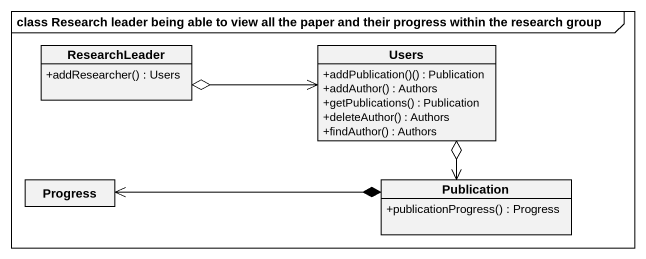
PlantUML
@startuml
mainframe class Research leader being able to view all the paper and their progress within the research group
hide circle
hide empty members
skinparam classAttributeIconSize 0
class ResearchLeader {
  +addResearcher() : Users
}
class Users {
  +addPublication()() : Publication
  +addAuthor() : Authors
  +getPublications() : Publication
  +deleteAuthor() : Authors
  +findAuthor() : Authors
}
class Progress
class Publication {
  +publicationProgress() : Progress
}
ResearchLeader o-right-> Users
Users o--> Publication
Publication *-left-> Progress
@enduml
